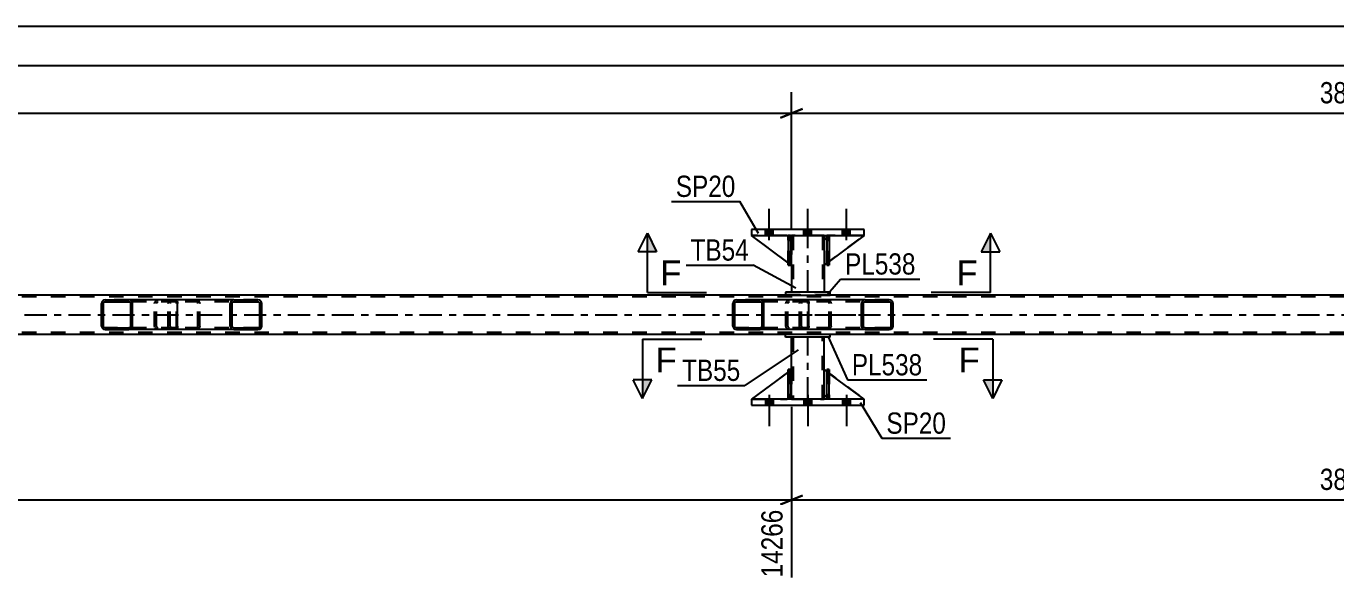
# Model space of a CAD drawing. Header units: millimetres. Extents: x 0 to 841, y 0 to 594.
# Drawn here: x 487.8 to 664.4, y 201.6 to 276.5 of the extents above; entities that cross this region are included whole.
import ezdxf

# ---------------------------------------------------------------- set-up
doc = ezdxf.new("R2010")
doc.units = ezdxf.units.MM
doc.linetypes.add('DXK_LINE_DOT2', pattern=[3.9198, 1.9599, -1.9599])
doc.linetypes.add('DXK_LINE_DOT3', pattern=[5.9187, 2.979, -0.9799, 0.9799, -0.9799])
doc.styles.add('Arial', font='ARIAL.TTF', dxfattribs={"height": 0.2})
doc.styles.add('Arial Narrow', font='ARIALN.TTF', dxfattribs={"height": 0.2})

# ---------------------------------------------------------------- blocks, each defined once
blk = doc.blocks.new('Part-814521729-2877 - 2731')
at = {"color": 2, "linetype": 'Continuous'}
for p, q in [((596.19, 240.6), (590.19, 240.6)), ((590.19, 240.6), (590.19, 240.2)), ((590.19, 240.2), (596.19, 240.2)), ((596.19, 240.2), (596.19, 240.6))]:
    blk.add_line(p, q, dxfattribs=at)
at = {"color": 7, "linetype": 'DXK_LINE_DOT2'}
for p, q in [((590.19, 240.6), (596.19, 240.6)), ((590.19, 240.2), (596.19, 240.2))]:
    blk.add_line(p, q, dxfattribs=at)
blk = doc.blocks.new('Part-814521729-2848 - 2731')
at = {"color": 2, "linetype": 'Continuous'}
for p, q in [((585.59, 226.16), (585.59, 225.36)), ((600.79, 226.16), (585.59, 226.16)), ((600.79, 225.36), (600.79, 226.16)), ((585.59, 225.36), (600.79, 225.36))]:
    blk.add_line(p, q, dxfattribs=at)
blk = doc.blocks.new('Part-814521729-2904 - 2731')
at = {"color": 7, "linetype": 'DXK_LINE_DOT2'}
for p, q in [((590.87, 230.16), (590.55, 230.16)), ((590.55, 226.76), (590.55, 230.16)), ((590.55, 226.16), (590.55, 230.16)), ((590.87, 230.16), (590.87, 226.76)), ((590.87, 226.16), (590.87, 230.16)), ((590.87, 226.76), (590.55, 226.76)), ((590.55, 226.16), (590.55, 226.76)), ((590.87, 226.16), (590.55, 226.16)), ((590.87, 226.76), (590.87, 226.16)), ((590.87, 226.16), (590.87, 226.16))]:
    blk.add_line(p, q, dxfattribs=at)
blk = doc.blocks.new('Part-814521729-2887 - 2731')
at = {"color": 2, "linetype": 'Continuous'}
for p, q in [((590.99, 230.16), (590.99, 234.52)), ((595.39, 230.16), (595.39, 234.52)), ((590.99, 226.16), (590.99, 226.76)), ((595.39, 226.16), (595.39, 226.76))]:
    blk.add_line(p, q, dxfattribs=at)
at = {"color": 7, "linetype": 'DXK_LINE_DOT2'}
for p, q in [((595.39, 234.52), (590.99, 234.52)), ((591.23, 234.52), (591.23, 226.16)), ((595.15, 226.16), (595.15, 234.52)), ((590.99, 226.76), (590.99, 230.16)), ((595.39, 226.76), (595.39, 230.16)), ((590.99, 226.16), (595.39, 226.16))]:
    blk.add_line(p, q, dxfattribs=at)
at = {"color": 7, "linetype": 'DXK_LINE_DOT3'}
blk.add_line((593.19, 226.16), (593.19, 234.52), dxfattribs=at)
blk = doc.blocks.new('Bolt-814521729-2793 - 2731')
at = {"linetype": 'Continuous'}
for points in [[(588.51, 226.16), (587.47, 226.16), (587.47, 225.36), (588.51, 225.36)], [(588.51, 226.16), (587.47, 226.16), (587.47, 225.36), (588.51, 225.36)], [(588.51, 226.16), (587.47, 226.16), (587.47, 225.36), (588.51, 225.36)], [(593.71, 226.16), (592.67, 226.16), (592.67, 225.36), (593.71, 225.36)], [(593.71, 226.16), (592.67, 226.16), (592.67, 225.36), (593.71, 225.36)], [(598.91, 226.16), (597.87, 226.16), (597.87, 225.36), (598.91, 225.36)], [(598.91, 226.16), (597.87, 226.16), (597.87, 225.36), (598.91, 225.36)], [(598.91, 226.16), (597.87, 226.16), (597.87, 225.36), (598.91, 225.36)]]:
    blk.add_hatch(color=1, dxfattribs=at).paths.add_polyline_path(points)
at = {"color": 1, "linetype": 'Continuous'}
for p, q in [((587.47, 226.16), (587.47, 225.36)), ((587.47, 226.16), (587.47, 225.36)), ((587.47, 226.16), (587.47, 225.36)), ((587.99, 226.76), (587.99, 222.56)), ((587.99, 226.76), (587.99, 222.56)), ((587.99, 226.76), (587.99, 222.56)), ((588.51, 226.16), (588.51, 225.36)), ((588.51, 226.16), (588.51, 225.36)), ((588.51, 226.16), (588.51, 225.36)), ((592.67, 226.16), (592.67, 225.36)), ((592.67, 226.16), (592.67, 225.36)), ((593.19, 226.76), (593.19, 222.56)), ((593.19, 226.76), (593.19, 222.56)), ((593.71, 226.16), (593.71, 225.36)), ((593.71, 226.16), (593.71, 225.36)), ((597.87, 226.16), (597.87, 225.36)), ((597.87, 226.16), (597.87, 225.36)), ((597.87, 226.16), (597.87, 225.36)), ((598.39, 226.76), (598.39, 222.56)), ((598.39, 226.76), (598.39, 222.56)), ((598.39, 226.76), (598.39, 222.56)), ((598.91, 226.16), (598.91, 225.36)), ((598.91, 226.16), (598.91, 225.36)), ((598.91, 226.16), (598.91, 225.36))]:
    blk.add_line(p, q, dxfattribs=at)
blk = doc.blocks.new('Bolt-814521729-2794 - 2731')
at = {"linetype": 'Continuous'}
for points in [[(587.47, 248.24), (588.51, 248.24), (588.51, 249.04), (587.47, 249.04)], [(587.47, 248.24), (588.51, 248.24), (588.51, 249.04), (587.47, 249.04)], [(587.47, 248.24), (588.51, 248.24), (588.51, 249.04), (587.47, 249.04)], [(592.67, 248.24), (593.71, 248.24), (593.71, 249.04), (592.67, 249.04)], [(592.67, 248.24), (593.71, 248.24), (593.71, 249.04), (592.67, 249.04)], [(597.87, 248.24), (598.91, 248.24), (598.91, 249.04), (597.87, 249.04)], [(597.87, 248.24), (598.91, 248.24), (598.91, 249.04), (597.87, 249.04)], [(597.87, 248.24), (598.91, 248.24), (598.91, 249.04), (597.87, 249.04)]]:
    blk.add_hatch(color=1, dxfattribs=at).paths.add_polyline_path(points)
at = {"color": 1, "linetype": 'Continuous'}
for p, q in [((587.99, 247.64), (587.99, 251.84)), ((587.99, 247.64), (587.99, 251.84)), ((587.99, 247.64), (587.99, 251.84)), ((593.19, 247.64), (593.19, 251.84)), ((593.19, 247.64), (593.19, 251.84)), ((598.39, 247.64), (598.39, 251.84)), ((598.39, 247.64), (598.39, 251.84)), ((598.39, 247.64), (598.39, 251.84)), ((587.47, 248.24), (587.47, 249.04)), ((587.47, 248.24), (587.47, 249.04)), ((587.47, 248.24), (587.47, 249.04)), ((588.51, 248.24), (588.51, 249.04)), ((588.51, 248.24), (588.51, 249.04)), ((588.51, 248.24), (588.51, 249.04)), ((592.67, 248.24), (592.67, 249.04)), ((592.67, 248.24), (592.67, 249.04)), ((593.71, 248.24), (593.71, 249.04)), ((593.71, 248.24), (593.71, 249.04)), ((597.87, 248.24), (597.87, 249.04)), ((597.87, 248.24), (597.87, 249.04)), ((597.87, 248.24), (597.87, 249.04)), ((598.91, 248.24), (598.91, 249.04)), ((598.91, 248.24), (598.91, 249.04)), ((598.91, 248.24), (598.91, 249.04))]:
    blk.add_line(p, q, dxfattribs=at)
blk = doc.blocks.new('Part-814521729-2866 - 2731')
at = {"color": 7, "linetype": 'DXK_LINE_DOT2'}
for p, q in [((590.99, 230.16), (585.59, 226.16)), ((590.99, 226.76), (590.99, 230.16)), ((590.99, 230.16), (590.99, 226.76)), ((585.59, 226.16), (590.39, 226.16)), ((590.39, 226.16), (590.99, 226.76)), ((590.99, 226.76), (590.39, 226.16)), ((590.99, 226.76), (590.99, 226.76))]:
    blk.add_line(p, q, dxfattribs=at)
blk = doc.blocks.new('Part-814521729-2889 - 2731')
at = {"color": 7, "linetype": 'DXK_LINE_DOT2'}
for p, q in [((595.75, 247.64), (595.75, 248.24)), ((595.75, 248.24), (595.75, 248.24)), ((595.75, 248.24), (595.75, 244.24)), ((596.07, 248.24), (595.75, 248.24)), ((595.75, 244.24), (595.75, 247.64)), ((595.75, 247.64), (596.07, 247.64)), ((596.07, 247.64), (596.07, 248.24)), ((596.07, 244.24), (596.07, 248.24)), ((596.07, 247.64), (596.07, 244.24)), ((595.75, 244.24), (596.07, 244.24))]:
    blk.add_line(p, q, dxfattribs=at)
blk = doc.blocks.new('Part-814521729-2894 - 2731')
at = {"color": 7, "linetype": 'DXK_LINE_DOT2'}
for p, q in [((590.99, 244.24), (585.59, 248.24)), ((585.59, 248.24), (590.39, 248.24)), ((590.39, 248.24), (590.99, 247.64)), ((590.99, 247.64), (590.39, 248.24)), ((590.99, 247.64), (590.99, 244.24)), ((590.99, 247.64), (590.99, 247.64)), ((590.99, 247.64), (590.99, 244.24))]:
    blk.add_line(p, q, dxfattribs=at)
blk = doc.blocks.new('Part-814521729-2843 - 2731')
at = {"color": 2, "linetype": 'Continuous'}
for p, q in [((595.39, 226.76), (595.39, 230.16)), ((595.75, 229.9), (595.39, 230.16)), ((600.79, 226.16), (596.07, 229.66)), ((595.75, 226.41), (595.39, 226.76))]:
    blk.add_line(p, q, dxfattribs=at)
at = {"color": 7, "linetype": 'DXK_LINE_DOT2'}
for p, q in [((596.07, 229.66), (595.75, 229.9)), ((595.99, 226.16), (595.75, 226.41)), ((600.79, 226.16), (595.99, 226.16)), ((600.79, 226.16), (600.79, 226.16)), ((600.79, 226.16), (600.79, 226.16))]:
    blk.add_line(p, q, dxfattribs=at)
blk = doc.blocks.new('Part-814521729-2853 - 2731')
at = {"color": 2, "linetype": 'Continuous'}
for p, q in [((600.79, 249.04), (585.59, 249.04)), ((585.59, 249.04), (585.59, 248.24)), ((600.79, 248.24), (600.79, 249.04)), ((585.59, 248.24), (600.79, 248.24))]:
    blk.add_line(p, q, dxfattribs=at)
blk = doc.blocks.new('Part-814521729-2854 - 2731')
at = {"linetype": 'Continuous'}
h = blk.add_hatch(dxfattribs=at)
h.set_pattern_fill('', scale=0.7, style=0, pattern_type=0)
h.set_pattern_definition([(45, (502.0985, 239.2643), (-1.57154, 1.57154), [])])
h.paths.add_polyline_path([(502.14, 239.08), (502.1, 239.26), (501.99, 239.42), (501.83, 239.52), (501.63, 239.56), (498.45, 239.56), (498.26, 239.52), (498.09, 239.42), (497.99, 239.26), (497.95, 239.08), (497.95, 236.04), (497.99, 235.86), (498.09, 235.7), (498.26, 235.6), (498.45, 235.56), (501.63, 235.56), (501.83, 235.6), (501.99, 235.7), (502.1, 235.86), (502.14, 236.04)])
h.paths.add_polyline_path([(501.87, 235.95), (501.81, 235.87), (501.73, 235.82), (501.63, 235.8), (498.45, 235.8), (498.35, 235.82), (498.27, 235.87), (498.22, 235.95), (498.2, 236.04), (498.2, 239.08), (498.22, 239.17), (498.27, 239.25), (498.35, 239.3), (498.45, 239.32), (501.63, 239.32), (501.73, 239.3), (501.81, 239.25), (501.87, 239.17), (501.89, 239.08), (501.89, 236.04)])
at = {"color": 2, "linetype": 'Continuous'}
for p, q in [((497.99, 239.26), (497.95, 239.08)), ((497.95, 236.04), (497.95, 239.08)), ((498.2, 239.08), (498.22, 239.17)), ((498.2, 236.04), (498.2, 239.08)), ((498.22, 239.17), (498.27, 239.25)), ((498.45, 239.56), (498.26, 239.52)), ((498.27, 239.25), (498.35, 239.3)), ((498.35, 239.3), (498.45, 239.32)), ((498.45, 239.56), (501.63, 239.56)), ((498.45, 239.32), (501.63, 239.32)), ((507.93, 239.56), (501.63, 239.56)), ((501.83, 239.52), (501.63, 239.56)), ((501.63, 239.32), (501.73, 239.3)), ((501.73, 239.3), (501.81, 239.25)), ((501.81, 239.25), (501.87, 239.17)), ((501.87, 239.17), (501.89, 239.08)), ((501.89, 236.04), (501.89, 239.08)), ((502.14, 239.08), (502.1, 239.26)), ((502.14, 236.04), (502.14, 239.08)), ((507.93, 239.56), (508.04, 239.52)), ((508.04, 239.52), (508.13, 239.42)), ((508.13, 239.42), (508.18, 239.26)), ((508.18, 239.26), (508.21, 239.08)), ((508.21, 236.04), (508.21, 239.08)), ((497.95, 236.04), (497.99, 235.86)), ((498.22, 235.95), (498.2, 236.04)), ((498.27, 235.87), (498.22, 235.95)), ((498.26, 235.6), (498.45, 235.56)), ((498.35, 235.82), (498.27, 235.87)), ((498.45, 235.8), (498.35, 235.82)), ((498.45, 235.8), (501.63, 235.8)), ((498.45, 235.56), (501.63, 235.56)), ((501.73, 235.82), (501.63, 235.8)), ((501.63, 235.56), (501.83, 235.6)), ((507.93, 235.56), (501.63, 235.56)), ((501.81, 235.87), (501.73, 235.82)), ((501.87, 235.95), (501.81, 235.87)), ((501.89, 236.04), (501.87, 235.95)), ((502.1, 235.86), (502.14, 236.04)), ((508.04, 235.6), (507.93, 235.56)), ((508.13, 235.7), (508.04, 235.6)), ((508.18, 235.86), (508.13, 235.7)), ((508.21, 236.04), (508.18, 235.86))]:
    blk.add_line(p, q, dxfattribs=at)
at = {"color": 7, "linetype": 'DXK_LINE_DOT2'}
for p, q in [((501.63, 239.56), (498.45, 239.56)), ((507.93, 239.32), (498.45, 239.32)), ((505.1, 239.08), (505.14, 239.26)), ((505.1, 236.04), (505.1, 239.08)), ((505.37, 239.17), (505.35, 239.08)), ((505.35, 236.04), (505.35, 239.08)), ((505.42, 239.25), (505.37, 239.17)), ((505.41, 239.52), (505.6, 239.56)), ((505.42, 239.25), (505.44, 239.26)), ((505.44, 239.26), (505.5, 239.3)), ((505.5, 239.3), (505.6, 239.32)), ((506.94, 239.32), (506.94, 239.56)), ((507.99, 239.3), (507.93, 239.32)), ((508.03, 239.25), (507.99, 239.3)), ((508.06, 239.17), (508.03, 239.25)), ((508.07, 239.08), (508.06, 239.17)), ((508.07, 236.04), (508.07, 239.08)), ((507.93, 235.8), (498.45, 235.8)), ((501.63, 235.56), (498.45, 235.56)), ((505.14, 235.86), (505.1, 236.04)), ((505.35, 236.04), (505.37, 235.95)), ((505.37, 235.95), (505.42, 235.87)), ((505.6, 235.56), (505.41, 235.6)), ((505.42, 235.87), (505.44, 235.86)), ((505.44, 235.86), (505.5, 235.82)), ((505.5, 235.82), (505.6, 235.8)), ((506.94, 235.56), (506.94, 235.8)), ((507.93, 235.8), (507.99, 235.82)), ((507.99, 235.82), (508.03, 235.87)), ((508.03, 235.87), (508.06, 235.95)), ((508.06, 235.95), (508.07, 236.04))]:
    blk.add_line(p, q, dxfattribs=at)
at = {"color": 2, "linetype": 'Continuous'}
for centre, start, end in [((498.44, 239.07), 111.1941, 156.1506), ((501.65, 239.07), 23.8494, 68.8059), ((498.44, 236.06), 203.8494, 248.8059), ((501.65, 236.06), 291.1941, 336.1506)]:
    blk.add_arc(centre, 0.492, start, end, dxfattribs=at)
at = {"color": 7, "linetype": 'DXK_LINE_DOT2'}
for centre, start, end in [((505.59, 239.07), 111.1941, 156.1506), ((505.59, 236.06), 203.8494, 248.8059)]:
    blk.add_arc(centre, 0.492, start, end, dxfattribs=at)
blk = doc.blocks.new('Part-814521729-2860 - 2731')
at = {"color": 2, "linetype": 'Continuous'}
for p, q in [((590.19, 240.2), (340.79, 240.2)), ((732.19, 240.2), (596.19, 240.2)), ((590.19, 234.92), (340.79, 234.92)), ((732.19, 234.92), (596.19, 234.92))]:
    blk.add_line(p, q, dxfattribs=at)
at = {"color": 7, "linetype": 'DXK_LINE_DOT2'}
for p, q in [((596.19, 240.2), (590.19, 240.2)), ((732.19, 239.96), (73.27, 239.96)), ((732.19, 235.16), (73.27, 235.16)), ((596.19, 234.92), (590.19, 234.92))]:
    blk.add_line(p, q, dxfattribs=at)
at = {"color": 7, "linetype": 'DXK_LINE_DOT3'}
blk.add_line((73.27, 237.56), (732.19, 237.56), dxfattribs=at)
blk = doc.blocks.new('Part-814521729-2861 - 2731')
at = {"color": 7, "linetype": 'DXK_LINE_DOT2'}
for p, q in [((596.07, 230.16), (595.75, 230.16)), ((595.75, 226.76), (595.75, 230.16)), ((595.75, 226.16), (595.75, 230.16)), ((596.07, 230.16), (596.07, 226.76)), ((596.07, 226.16), (596.07, 230.16)), ((596.07, 226.76), (595.75, 226.76)), ((595.75, 226.16), (595.75, 226.76)), ((596.07, 226.16), (595.75, 226.16)), ((596.07, 226.76), (596.07, 226.16)), ((596.07, 226.16), (596.07, 226.16))]:
    blk.add_line(p, q, dxfattribs=at)
blk = doc.blocks.new('Part-814521729-2862 - 2731')
at = {"color": 2, "linetype": 'Continuous'}
for p, q in [((590.55, 226.16), (590.55, 230.16)), ((590.55, 230.16), (590.87, 230.16)), ((590.87, 226.16), (590.87, 230.16)), ((590.55, 226.16), (590.55, 226.16)), ((590.87, 226.16), (590.55, 226.16))]:
    blk.add_line(p, q, dxfattribs=at)
at = {"color": 7, "linetype": 'DXK_LINE_DOT2'}
for p, q in [((590.55, 230.16), (590.55, 226.76)), ((590.87, 226.76), (590.87, 230.16)), ((590.55, 226.76), (590.55, 226.16)), ((590.55, 226.76), (590.87, 226.76)), ((590.87, 226.16), (590.87, 226.76)), ((590.87, 226.16), (590.87, 226.16))]:
    blk.add_line(p, q, dxfattribs=at)
blk = doc.blocks.new('Part-814521729-2863 - 2731')
at = {"color": 2, "linetype": 'Continuous'}
for p, q in [((595.75, 226.16), (595.75, 230.16)), ((595.75, 230.16), (596.07, 230.16)), ((596.07, 226.16), (596.07, 230.16)), ((595.75, 226.16), (595.75, 226.16)), ((596.07, 226.16), (595.75, 226.16))]:
    blk.add_line(p, q, dxfattribs=at)
at = {"color": 7, "linetype": 'DXK_LINE_DOT2'}
for p, q in [((595.75, 230.16), (595.75, 226.76)), ((596.07, 226.76), (596.07, 230.16)), ((595.75, 226.76), (595.75, 226.16)), ((595.75, 226.76), (596.07, 226.76)), ((596.07, 226.16), (596.07, 226.76)), ((596.07, 226.16), (596.07, 226.16))]:
    blk.add_line(p, q, dxfattribs=at)
blk = doc.blocks.new('Part-814521729-2869 - 2731')
at = {"color": 2, "linetype": 'Continuous'}
for p, q in [((590.55, 229.83), (585.59, 226.16)), ((590.99, 230.16), (590.87, 230.07)), ((590.99, 226.76), (590.99, 230.16)), ((590.55, 226.31), (590.39, 226.16)), ((590.99, 226.76), (590.87, 226.63)), ((590.99, 226.76), (590.99, 226.76))]:
    blk.add_line(p, q, dxfattribs=at)
at = {"color": 7, "linetype": 'DXK_LINE_DOT2'}
for p, q in [((590.87, 230.07), (590.55, 229.83)), ((590.99, 226.76), (590.99, 230.16)), ((585.59, 226.16), (590.39, 226.16)), ((590.99, 226.76), (590.39, 226.16)), ((590.87, 226.63), (590.55, 226.31))]:
    blk.add_line(p, q, dxfattribs=at)
blk = doc.blocks.new('Part-814521729-2872 - 2731')
at = {"color": 7, "linetype": 'DXK_LINE_DOT2'}
for p, q in [((595.39, 226.76), (595.39, 230.16)), ((595.39, 230.16), (600.79, 226.16)), ((595.99, 226.16), (595.39, 226.76)), ((600.79, 226.16), (595.99, 226.16))]:
    blk.add_line(p, q, dxfattribs=at)
blk = doc.blocks.new('Part-814521729-2882 - 2731')
at = {"color": 2, "linetype": 'Continuous'}
for p, q in [((596.19, 234.92), (590.19, 234.92)), ((590.19, 234.52), (590.19, 234.92)), ((596.19, 234.52), (596.19, 234.92)), ((596.19, 234.52), (590.19, 234.52))]:
    blk.add_line(p, q, dxfattribs=at)
blk = doc.blocks.new('Part-814521729-2888 - 2731')
at = {"color": 7, "linetype": 'DXK_LINE_DOT2'}
for p, q in [((590.55, 247.64), (590.55, 248.24)), ((590.55, 248.24), (590.55, 248.24)), ((590.55, 248.24), (590.55, 244.24)), ((590.87, 248.24), (590.55, 248.24)), ((590.55, 244.24), (590.55, 247.64)), ((590.55, 247.64), (590.87, 247.64)), ((590.87, 247.64), (590.87, 248.24)), ((590.87, 244.24), (590.87, 248.24)), ((590.87, 247.64), (590.87, 244.24)), ((590.55, 244.24), (590.87, 244.24))]:
    blk.add_line(p, q, dxfattribs=at)
blk = doc.blocks.new('Part-814521729-2890 - 2731')
at = {"color": 2, "linetype": 'Continuous'}
for p, q in [((590.87, 248.24), (590.55, 248.24)), ((590.55, 248.24), (590.55, 244.24)), ((590.87, 248.24), (590.87, 248.24)), ((590.87, 248.24), (590.87, 244.24)), ((590.87, 244.24), (590.55, 244.24))]:
    blk.add_line(p, q, dxfattribs=at)
at = {"color": 7, "linetype": 'DXK_LINE_DOT2'}
for p, q in [((590.55, 247.64), (590.55, 248.24)), ((590.87, 247.64), (590.55, 247.64)), ((590.55, 247.64), (590.55, 244.24)), ((590.87, 247.64), (590.87, 248.24)), ((590.87, 248.24), (590.87, 248.24)), ((590.87, 244.24), (590.87, 247.64))]:
    blk.add_line(p, q, dxfattribs=at)
blk = doc.blocks.new('Part-814521729-2891 - 2731')
at = {"color": 2, "linetype": 'Continuous'}
for p, q in [((596.07, 248.24), (595.75, 248.24)), ((595.75, 248.24), (595.75, 244.24)), ((596.07, 248.24), (596.07, 248.24)), ((596.07, 248.24), (596.07, 244.24)), ((596.07, 244.24), (595.75, 244.24))]:
    blk.add_line(p, q, dxfattribs=at)
at = {"color": 7, "linetype": 'DXK_LINE_DOT2'}
for p, q in [((595.75, 247.64), (595.75, 248.24)), ((596.07, 247.64), (595.75, 247.64)), ((595.75, 247.64), (595.75, 244.24)), ((596.07, 247.64), (596.07, 248.24)), ((596.07, 248.24), (596.07, 248.24)), ((596.07, 244.24), (596.07, 247.64))]:
    blk.add_line(p, q, dxfattribs=at)
blk = doc.blocks.new('Part-814521729-2897 - 2731')
at = {"color": 2, "linetype": 'Continuous'}
for p, q in [((590.55, 244.57), (585.59, 248.24)), ((590.55, 248.09), (590.39, 248.24)), ((590.99, 247.64), (590.87, 247.77)), ((590.99, 247.64), (590.99, 247.64)), ((590.99, 244.24), (590.99, 247.64)), ((590.87, 244.33), (590.99, 244.24)), ((590.99, 244.24), (590.99, 244.24))]:
    blk.add_line(p, q, dxfattribs=at)
at = {"color": 7, "linetype": 'DXK_LINE_DOT2'}
for p, q in [((590.39, 248.24), (585.59, 248.24)), ((590.39, 248.24), (590.99, 247.64)), ((590.87, 247.77), (590.55, 248.09)), ((590.99, 247.64), (590.99, 244.24)), ((590.87, 244.33), (590.55, 244.57))]:
    blk.add_line(p, q, dxfattribs=at)
blk = doc.blocks.new('Part-814521729-2900 - 2731')
at = {"color": 7, "linetype": 'DXK_LINE_DOT2'}
for p, q in [((595.99, 248.24), (595.39, 247.64)), ((595.39, 244.24), (600.79, 248.24)), ((595.39, 247.64), (595.39, 244.24)), ((600.79, 248.24), (595.99, 248.24))]:
    blk.add_line(p, q, dxfattribs=at)
blk = doc.blocks.new('Part-814521729-2903 - 2731')
at = {"color": 2, "linetype": 'Continuous'}
for p, q in [((595.75, 247.99), (595.39, 247.64)), ((595.39, 247.64), (595.39, 244.24)), ((600.79, 248.24), (596.07, 244.74)), ((595.75, 244.5), (595.39, 244.24))]:
    blk.add_line(p, q, dxfattribs=at)
at = {"color": 7, "linetype": 'DXK_LINE_DOT2'}
for p, q in [((595.99, 248.24), (595.75, 247.99)), ((600.79, 248.24), (595.99, 248.24)), ((596.07, 244.74), (595.75, 244.5))]:
    blk.add_line(p, q, dxfattribs=at)
blk = doc.blocks.new('Part-814521729-2969 - 2731')
at = {"linetype": 'Continuous'}
h = blk.add_hatch(dxfattribs=at)
h.set_pattern_fill('', scale=0.7, style=0, pattern_type=0)
h.set_pattern_definition([(45, (604.6436, 239.2643), (-1.57154, 1.57154), [])])
h.paths.add_polyline_path([(604.68, 239.08), (604.64, 239.26), (604.53, 239.42), (604.37, 239.52), (604.17, 239.56), (600.94, 239.56), (600.74, 239.52), (600.58, 239.42), (600.46, 239.26), (600.43, 239.08), (600.43, 236.04), (600.46, 235.86), (600.58, 235.7), (600.74, 235.6), (600.94, 235.56), (604.17, 235.56), (604.37, 235.6), (604.53, 235.7), (604.64, 235.86), (604.68, 236.04)])
h.paths.add_polyline_path([(604.41, 235.95), (604.35, 235.87), (604.27, 235.82), (604.17, 235.8), (600.94, 235.8), (600.84, 235.82), (600.76, 235.87), (600.7, 235.95), (600.68, 236.04), (600.68, 239.08), (600.7, 239.17), (600.76, 239.25), (600.84, 239.3), (600.94, 239.32), (604.17, 239.32), (604.27, 239.3), (604.35, 239.25), (604.41, 239.17), (604.43, 239.08), (604.43, 236.04)])
at = {"color": 7, "linetype": 'DXK_LINE_DOT2'}
for p, q in [((592.08, 239.08), (592.12, 239.26)), ((592.08, 236.04), (592.08, 239.08)), ((592.35, 239.17), (592.33, 239.08)), ((592.33, 236.04), (592.33, 239.08)), ((592.41, 239.25), (592.35, 239.17)), ((592.39, 239.52), (592.59, 239.56)), ((592.49, 239.3), (592.41, 239.25)), ((592.59, 239.32), (592.49, 239.3)), ((593.07, 239.56), (592.59, 239.56)), ((604.17, 239.32), (592.59, 239.32)), ((595.82, 239.56), (596.02, 239.52)), ((595.92, 239.3), (595.82, 239.32)), ((596, 239.25), (595.92, 239.3)), ((596.06, 239.17), (596, 239.25)), ((596.08, 239.08), (596.06, 239.17)), ((596.08, 236.04), (596.08, 239.08)), ((596.29, 239.26), (596.33, 239.08)), ((596.33, 236.04), (596.33, 239.08)), ((604.17, 239.56), (600.94, 239.56)), ((592.12, 235.86), (592.08, 236.04)), ((592.33, 236.04), (592.35, 235.95)), ((592.35, 235.95), (592.41, 235.87)), ((592.59, 235.56), (592.39, 235.6)), ((592.41, 235.87), (592.49, 235.82)), ((592.49, 235.82), (592.59, 235.8)), ((604.17, 235.8), (592.59, 235.8)), ((593.07, 235.56), (592.59, 235.56)), ((595.82, 235.8), (595.92, 235.82)), ((596.02, 235.6), (595.82, 235.56)), ((595.92, 235.82), (596, 235.87)), ((596, 235.87), (596.06, 235.95)), ((596.06, 235.95), (596.08, 236.04)), ((596.33, 236.04), (596.29, 235.86)), ((600.94, 235.56), (604.17, 235.56))]:
    blk.add_line(p, q, dxfattribs=at)
at = {"color": 2, "linetype": 'Continuous'}
for p, q in [((600.94, 239.56), (593.07, 239.56)), ((600.46, 239.26), (600.43, 239.08)), ((600.43, 236.04), (600.43, 239.08)), ((600.68, 239.08), (600.7, 239.17)), ((600.68, 236.04), (600.68, 239.08)), ((600.7, 239.17), (600.76, 239.25)), ((600.94, 239.56), (600.74, 239.52)), ((600.76, 239.25), (600.84, 239.3)), ((600.84, 239.3), (600.94, 239.32)), ((600.94, 239.56), (604.17, 239.56)), ((600.94, 239.32), (604.17, 239.32)), ((604.37, 239.52), (604.17, 239.56)), ((604.17, 239.32), (604.27, 239.3)), ((604.27, 239.3), (604.35, 239.25)), ((604.35, 239.25), (604.41, 239.17)), ((604.41, 239.17), (604.43, 239.08)), ((604.43, 236.04), (604.43, 239.08)), ((604.68, 239.08), (604.64, 239.26)), ((604.68, 236.04), (604.68, 239.08)), ((600.94, 235.56), (593.07, 235.56)), ((600.43, 236.04), (600.46, 235.86)), ((600.7, 235.95), (600.68, 236.04)), ((600.76, 235.87), (600.7, 235.95)), ((600.74, 235.6), (600.94, 235.56)), ((600.84, 235.82), (600.76, 235.87)), ((600.94, 235.8), (600.84, 235.82)), ((600.94, 235.8), (604.17, 235.8)), ((600.94, 235.56), (604.17, 235.56)), ((604.27, 235.82), (604.17, 235.8)), ((604.17, 235.56), (604.37, 235.6)), ((604.35, 235.87), (604.27, 235.82)), ((604.41, 235.95), (604.35, 235.87)), ((604.43, 236.04), (604.41, 235.95)), ((604.64, 235.86), (604.68, 236.04))]:
    blk.add_line(p, q, dxfattribs=at)
at = {"color": 7, "linetype": 'DXK_LINE_DOT3'}
blk.add_line((590.78, 237.56), (602.55, 237.56), dxfattribs=at)
at = {"color": 7, "linetype": 'DXK_LINE_DOT2'}
for centre, start, end in [((592.57, 239.06), 110.7583, 155.68), ((595.84, 239.06), 24.32, 69.2417), ((592.57, 236.06), 204.32, 249.2417), ((595.84, 236.06), 290.7583, 335.68)]:
    blk.add_arc(centre, 0.496, start, end, dxfattribs=at)
at = {"color": 2, "linetype": 'Continuous'}
for centre, start, end in [((600.92, 239.06), 110.7583, 155.68), ((604.19, 239.06), 24.32, 69.2417), ((600.92, 236.06), 204.32, 249.2417), ((604.19, 236.06), 290.7583, 335.68)]:
    blk.add_arc(centre, 0.496, start, end, dxfattribs=at)
blk = doc.blocks.new('Part-814521729-2970 - 2731')
at = {"linetype": 'Continuous'}
h = blk.add_hatch(dxfattribs=at)
h.set_pattern_fill('', scale=0.7, style=0, pattern_type=0)
h.set_pattern_definition([(45, (587.2327, 239.2643), (-1.57154, 1.57154), [])])
h.paths.add_polyline_path([(587.27, 239.08), (587.23, 239.26), (587.12, 239.42), (586.96, 239.52), (586.77, 239.56), (583.58, 239.56), (583.39, 239.52), (583.23, 239.42), (583.12, 239.26), (583.08, 239.08), (583.08, 236.04), (583.12, 235.86), (583.23, 235.7), (583.39, 235.6), (583.58, 235.56), (586.77, 235.56), (586.96, 235.6), (587.12, 235.7), (587.23, 235.86), (587.27, 236.04)])
h.paths.add_polyline_path([(587, 235.95), (586.95, 235.87), (586.86, 235.82), (586.77, 235.8), (583.58, 235.8), (583.49, 235.82), (583.41, 235.87), (583.35, 235.95), (583.33, 236.04), (583.33, 239.08), (583.35, 239.17), (583.41, 239.25), (583.49, 239.3), (583.58, 239.32), (586.77, 239.32), (586.86, 239.3), (586.95, 239.25), (587, 239.17), (587.02, 239.08), (587.02, 236.04)])
at = {"color": 2, "linetype": 'Continuous'}
for p, q in [((583.12, 239.26), (583.08, 239.08)), ((583.08, 236.04), (583.08, 239.08)), ((583.33, 239.08), (583.35, 239.17)), ((583.33, 236.04), (583.33, 239.08)), ((583.35, 239.17), (583.41, 239.25)), ((583.58, 239.56), (583.39, 239.52)), ((583.41, 239.25), (583.49, 239.3)), ((583.49, 239.3), (583.58, 239.32)), ((583.58, 239.56), (586.77, 239.56)), ((583.58, 239.32), (586.77, 239.32)), ((593.07, 239.56), (586.77, 239.56)), ((586.96, 239.52), (586.77, 239.56)), ((586.77, 239.32), (586.86, 239.3)), ((586.86, 239.3), (586.95, 239.25)), ((586.95, 239.25), (587, 239.17)), ((587, 239.17), (587.02, 239.08)), ((587.02, 236.04), (587.02, 239.08)), ((587.27, 239.08), (587.23, 239.26)), ((587.27, 236.04), (587.27, 239.08)), ((593.07, 239.56), (593.17, 239.52)), ((593.17, 239.52), (593.26, 239.42)), ((593.26, 239.42), (593.32, 239.26)), ((593.32, 239.26), (593.34, 239.08)), ((593.34, 236.04), (593.34, 239.08)), ((583.08, 236.04), (583.12, 235.86)), ((583.35, 235.95), (583.33, 236.04)), ((583.41, 235.87), (583.35, 235.95)), ((583.39, 235.6), (583.58, 235.56)), ((583.49, 235.82), (583.41, 235.87)), ((583.58, 235.8), (583.49, 235.82)), ((583.58, 235.8), (586.77, 235.8)), ((583.58, 235.56), (586.77, 235.56)), ((586.86, 235.82), (586.77, 235.8)), ((586.77, 235.56), (586.96, 235.6)), ((593.07, 235.56), (586.77, 235.56)), ((586.95, 235.87), (586.86, 235.82)), ((587, 235.95), (586.95, 235.87)), ((587.02, 236.04), (587, 235.95)), ((587.23, 235.86), (587.27, 236.04)), ((593.17, 235.6), (593.07, 235.56)), ((593.26, 235.7), (593.17, 235.6)), ((593.32, 235.86), (593.26, 235.7)), ((593.34, 236.04), (593.32, 235.86))]:
    blk.add_line(p, q, dxfattribs=at)
at = {"color": 7, "linetype": 'DXK_LINE_DOT2'}
for p, q in [((586.77, 239.56), (583.58, 239.56)), ((593.07, 239.32), (583.58, 239.32)), ((590.23, 239.08), (590.27, 239.26)), ((590.23, 236.04), (590.23, 239.08)), ((590.5, 239.17), (590.48, 239.08)), ((590.48, 236.04), (590.48, 239.08)), ((590.56, 239.25), (590.5, 239.17)), ((590.54, 239.52), (590.73, 239.56)), ((590.56, 239.25), (590.58, 239.26)), ((590.58, 239.26), (590.64, 239.3)), ((590.64, 239.3), (590.73, 239.32)), ((592.08, 239.32), (592.08, 239.56)), ((593.12, 239.3), (593.07, 239.32)), ((593.16, 239.25), (593.12, 239.3)), ((593.19, 239.17), (593.16, 239.25)), ((593.2, 239.08), (593.19, 239.17)), ((593.2, 236.04), (593.2, 239.08)), ((593.07, 235.8), (583.58, 235.8)), ((586.77, 235.56), (583.58, 235.56)), ((590.27, 235.86), (590.23, 236.04)), ((590.48, 236.04), (590.5, 235.95)), ((590.5, 235.95), (590.56, 235.87)), ((590.73, 235.56), (590.54, 235.6)), ((590.56, 235.87), (590.64, 235.82)), ((590.64, 235.82), (590.73, 235.8)), ((592.08, 235.56), (592.08, 235.8)), ((593.07, 235.8), (593.12, 235.82)), ((593.12, 235.82), (593.16, 235.87)), ((593.16, 235.87), (593.19, 235.95)), ((593.19, 235.95), (593.2, 236.04))]:
    blk.add_line(p, q, dxfattribs=at)
at = {"color": 2, "linetype": 'Continuous'}
for centre, start, end in [((583.57, 239.07), 111.1941, 156.1506), ((586.78, 239.07), 23.8494, 68.8059), ((583.57, 236.06), 203.8494, 248.8059), ((586.78, 236.06), 291.1941, 336.1506)]:
    blk.add_arc(centre, 0.492, start, end, dxfattribs=at)
at = {"color": 7, "linetype": 'DXK_LINE_DOT2'}
for centre, start, end in [((590.72, 239.07), 111.1941, 156.1506), ((590.72, 236.06), 203.8494, 248.8059)]:
    blk.add_arc(centre, 0.492, start, end, dxfattribs=at)
blk = doc.blocks.new('Part-814521729-2971 - 2731')
at = {"linetype": 'Continuous'}
h = blk.add_hatch(dxfattribs=at)
h.set_pattern_fill('', scale=0.7, style=0, pattern_type=0)
h.set_pattern_definition([(45, (519.5094, 239.2643), (-1.57154, 1.57154), [])])
h.paths.add_polyline_path([(519.55, 239.08), (519.51, 239.26), (519.4, 239.42), (519.23, 239.52), (519.04, 239.56), (515.8, 239.56), (515.61, 239.52), (515.44, 239.42), (515.33, 239.26), (515.29, 239.08), (515.29, 236.04), (515.33, 235.86), (515.44, 235.7), (515.61, 235.6), (515.8, 235.56), (519.04, 235.56), (519.23, 235.6), (519.4, 235.7), (519.51, 235.86), (519.55, 236.04)])
h.paths.add_polyline_path([(519.27, 235.95), (519.22, 235.87), (519.14, 235.82), (519.04, 235.8), (515.8, 235.8), (515.7, 235.82), (515.62, 235.87), (515.57, 235.95), (515.55, 236.04), (515.55, 239.08), (515.57, 239.17), (515.62, 239.25), (515.7, 239.3), (515.8, 239.32), (519.04, 239.32), (519.14, 239.3), (519.22, 239.25), (519.27, 239.17), (519.29, 239.08), (519.29, 236.04)])
at = {"color": 7, "linetype": 'DXK_LINE_DOT2'}
for p, q in [((506.94, 239.08), (506.98, 239.26)), ((506.94, 236.04), (506.94, 239.08)), ((507.22, 239.17), (507.2, 239.08)), ((507.2, 236.04), (507.2, 239.08)), ((507.27, 239.25), (507.22, 239.17)), ((507.26, 239.52), (507.45, 239.56)), ((507.36, 239.3), (507.27, 239.25)), ((507.45, 239.32), (507.36, 239.3)), ((507.93, 239.56), (507.45, 239.56)), ((519.04, 239.32), (507.45, 239.32)), ((510.69, 239.56), (510.88, 239.52)), ((510.79, 239.3), (510.69, 239.32)), ((510.87, 239.25), (510.79, 239.3)), ((510.92, 239.17), (510.87, 239.25)), ((510.94, 239.08), (510.92, 239.17)), ((510.94, 236.04), (510.94, 239.08)), ((511.16, 239.26), (511.2, 239.08)), ((511.2, 236.04), (511.2, 239.08)), ((519.04, 239.56), (515.8, 239.56)), ((506.98, 235.86), (506.94, 236.04)), ((507.2, 236.04), (507.22, 235.95)), ((507.22, 235.95), (507.27, 235.87)), ((507.45, 235.56), (507.26, 235.6)), ((507.27, 235.87), (507.36, 235.82)), ((507.36, 235.82), (507.45, 235.8)), ((519.04, 235.8), (507.45, 235.8)), ((507.93, 235.56), (507.45, 235.56)), ((510.69, 235.8), (510.79, 235.82)), ((510.88, 235.6), (510.69, 235.56)), ((510.79, 235.82), (510.87, 235.87)), ((510.87, 235.87), (510.92, 235.95)), ((510.92, 235.95), (510.94, 236.04)), ((511.2, 236.04), (511.16, 235.86)), ((515.8, 235.56), (519.04, 235.56))]:
    blk.add_line(p, q, dxfattribs=at)
at = {"color": 2, "linetype": 'Continuous'}
for p, q in [((515.8, 239.56), (507.93, 239.56)), ((515.33, 239.26), (515.29, 239.08)), ((515.29, 236.04), (515.29, 239.08)), ((515.55, 239.08), (515.57, 239.17)), ((515.55, 236.04), (515.55, 239.08)), ((515.57, 239.17), (515.62, 239.25)), ((515.8, 239.56), (515.61, 239.52)), ((515.62, 239.25), (515.7, 239.3)), ((515.7, 239.3), (515.8, 239.32)), ((515.8, 239.56), (519.04, 239.56)), ((515.8, 239.32), (519.04, 239.32)), ((519.23, 239.52), (519.04, 239.56)), ((519.04, 239.32), (519.14, 239.3)), ((519.14, 239.3), (519.22, 239.25)), ((519.22, 239.25), (519.27, 239.17)), ((519.27, 239.17), (519.29, 239.08)), ((519.29, 236.04), (519.29, 239.08)), ((519.55, 239.08), (519.51, 239.26)), ((519.55, 236.04), (519.55, 239.08)), ((515.8, 235.56), (507.93, 235.56)), ((515.29, 236.04), (515.33, 235.86)), ((515.57, 235.95), (515.55, 236.04)), ((515.62, 235.87), (515.57, 235.95)), ((515.61, 235.6), (515.8, 235.56)), ((515.7, 235.82), (515.62, 235.87)), ((515.8, 235.8), (515.7, 235.82)), ((515.8, 235.8), (519.04, 235.8)), ((515.8, 235.56), (519.04, 235.56)), ((519.14, 235.82), (519.04, 235.8)), ((519.04, 235.56), (519.23, 235.6)), ((519.22, 235.87), (519.14, 235.82)), ((519.27, 235.95), (519.22, 235.87)), ((519.29, 236.04), (519.27, 235.95)), ((519.51, 235.86), (519.55, 236.04))]:
    blk.add_line(p, q, dxfattribs=at)
at = {"color": 7, "linetype": 'DXK_LINE_DOT2'}
for centre, start, end in [((507.43, 239.06), 110.7583, 155.68), ((510.71, 239.06), 24.32, 69.2417), ((507.43, 236.06), 204.32, 249.2417), ((510.71, 236.06), 290.7583, 335.68)]:
    blk.add_arc(centre, 0.496, start, end, dxfattribs=at)
at = {"color": 2, "linetype": 'Continuous'}
for centre, start, end in [((515.78, 239.06), 110.7583, 155.68), ((519.06, 239.06), 24.32, 69.2417), ((515.78, 236.06), 204.32, 249.2417), ((519.06, 236.06), 290.7583, 335.68)]:
    blk.add_arc(centre, 0.496, start, end, dxfattribs=at)
blk = doc.blocks.new('Part-814521729-2991 - 2731')
at = {"color": 2, "linetype": 'Continuous'}
for p, q in [((590.99, 248.24), (590.99, 247.64)), ((595.39, 248.24), (595.39, 247.64)), ((590.99, 244.24), (590.99, 240.6)), ((595.39, 244.24), (595.39, 240.6))]:
    blk.add_line(p, q, dxfattribs=at)
at = {"color": 7, "linetype": 'DXK_LINE_DOT2'}
for p, q in [((595.39, 248.24), (590.99, 248.24)), ((590.99, 247.64), (590.99, 244.24)), ((591.23, 248.24), (591.23, 240.6)), ((595.15, 248.24), (595.15, 240.6)), ((595.39, 247.64), (595.39, 244.24)), ((595.39, 240.6), (590.99, 240.6))]:
    blk.add_line(p, q, dxfattribs=at)
at = {"color": 7, "linetype": 'DXK_LINE_DOT3'}
blk.add_line((593.19, 240.6), (593.19, 248.24), dxfattribs=at)
blk = doc.blocks.new('StraightDimension-814521729-3189 - 2731')
at = {"color": 7, "linetype": 'Continuous'}
for p, q in [((590.99, 249.24), (590.99, 267.57)), ((740.81, 241.2), (740.81, 267.57)), ((592.49, 265.32), (589.49, 264.12)), ((739.31, 264.12), (742.31, 265.32)), ((590.99, 264.72), (740.81, 264.72))]:
    blk.add_line(p, q, dxfattribs=at)
at = {"color": 0}
blk.add_wipeout([(670.16, 265.47), (670.16, 269.67), (661.64, 269.67), (661.64, 265.47)], dxfattribs=at)
at = {"color": 3, "style": 'Arial Narrow'}
blk.add_text('3899', height=2.863, dxfattribs=at).set_placement((662.24, 266.07))
blk = doc.blocks.new('StraightDimension-814521729-3148 - 2731')
at = {"color": 7, "linetype": 'Continuous'}
for p, q in [((740.81, 233.92), (740.81, 202.15)), ((590.99, 225.16), (590.99, 202.15)), ((592.49, 213.19), (589.49, 211.99)), ((590.99, 212.59), (740.81, 212.59)), ((739.31, 211.99), (742.31, 213.19))]:
    blk.add_line(p, q, dxfattribs=at)
at = {"color": 0}
blk.add_wipeout([(670.16, 213.34), (670.16, 217.54), (661.64, 217.54), (661.64, 213.34)], dxfattribs=at)
at = {"color": 0, "linetype": 'Continuous'}
blk.add_wipeout([(740.21, 211.89), (736.01, 211.89), (736.01, 201.55), (740.21, 201.55)], dxfattribs=at)
at = {"color": 3, "style": 'Arial Narrow'}
blk.add_text('3899', height=2.863, dxfattribs=at).set_placement((662.24, 213.94))
at = {"color": 3, "linetype": 'Continuous', "style": 'Arial Narrow'}
blk.add_text('18164', height=2.863, rotation=90.0002, dxfattribs=at).set_placement((739.61, 202.15))
blk = doc.blocks.new('StraightDimension-814521729-3153 - 2731')
at = {"color": 7, "linetype": 'Continuous'}
for p, q in [((590.99, 225.16), (590.99, 202.15)), ((335.59, 212.59), (590.99, 212.59)), ((589.49, 211.99), (592.49, 213.19))]:
    blk.add_line(p, q, dxfattribs=at)
at = {"color": 0, "linetype": 'Continuous'}
blk.add_wipeout([(590.39, 211.89), (586.19, 211.89), (586.19, 201.55), (590.39, 201.55)], dxfattribs=at)
at = {"color": 3, "linetype": 'Continuous', "style": 'Arial Narrow'}
blk.add_text('14266', height=2.863, rotation=90.0002, dxfattribs=at).set_placement((589.79, 202.15))
blk = doc.blocks.new('StraightDimension-814521729-3166 - 2731')
at = {"color": 7, "linetype": 'Continuous'}
blk.add_line((64.01, 276.47), (741.45, 276.47), dxfattribs=at)
blk = doc.blocks.new('StraightDimension-814521729-3183 - 2731')
at = {"color": 7, "linetype": 'Continuous'}
for p, q in [((590.99, 249.24), (590.99, 267.57)), ((589.49, 264.12), (592.49, 265.32)), ((335.59, 264.72), (590.99, 264.72))]:
    blk.add_line(p, q, dxfattribs=at)
blk = doc.blocks.new('StraightDimension-814521729-7590 - 2731')
at = {"color": 7, "linetype": 'Continuous'}
blk.add_line((64.65, 271.16), (740.81, 271.16), dxfattribs=at)
blk = doc.blocks.new('Mark-814521729-2844 - 2731')
at = {"color": 0}
blk.add_wipeout([(611.83, 221.52), (611.83, 224.52), (603.79, 224.52), (603.79, 221.52)], dxfattribs=at)
blk.add_wipeout([(611.83, 221.52), (611.83, 224.52), (603.79, 224.52), (603.79, 221.52)], dxfattribs=at)
at = {"color": 30, "linetype": 'Continuous'}
for p, q in [((600.24, 225.74), (603.19, 220.92)), ((603.19, 220.92), (612.43, 220.92))]:
    blk.add_line(p, q, dxfattribs=at)
at = {"color": 3, "style": 'Arial Narrow'}
blk.add_text('SP20', height=2.863, dxfattribs=at).set_placement((603.79, 221.52))
blk = doc.blocks.new('Mark-814521729-2849 - 2731')
at = {"color": 0}
blk.add_wipeout([(583.43, 253.45), (583.43, 256.45), (575.39, 256.45), (575.39, 253.45)], dxfattribs=at)
blk.add_wipeout([(583.43, 253.45), (583.43, 256.45), (575.39, 256.45), (575.39, 253.45)], dxfattribs=at)
at = {"color": 30, "linetype": 'Continuous'}
for p in [(574.79, 252.85), (586.53, 248.52)]:
    blk.add_line(p, (584.03, 252.85), dxfattribs=at)
at = {"color": 3, "style": 'Arial Narrow'}
blk.add_text('SP20', height=2.863, dxfattribs=at).set_placement((575.39, 253.45))
blk = doc.blocks.new('Mark-814521729-2873 - 2731')
at = {"color": 0}
blk.add_wipeout([(607.72, 242.98), (607.72, 245.98), (598.22, 245.98), (598.22, 242.98)], dxfattribs=at)
blk.add_wipeout([(607.72, 242.98), (607.72, 245.98), (598.22, 245.98), (598.22, 242.98)], dxfattribs=at)
at = {"color": 30, "linetype": 'Continuous'}
for p, q in [((595.91, 240.4), (597.62, 242.38)), ((597.62, 242.38), (608.32, 242.38))]:
    blk.add_line(p, q, dxfattribs=at)
at = {"color": 3, "style": 'Arial Narrow'}
blk.add_text('PL538', height=2.863, dxfattribs=at).set_placement((598.22, 242.98))
blk = doc.blocks.new('Mark-814521729-2878 - 2731')
at = {"color": 0}
blk.add_wipeout([(608.64, 229.39), (608.64, 232.39), (599.13, 232.39), (599.13, 229.39)], dxfattribs=at)
blk.add_wipeout([(608.64, 229.39), (608.64, 232.39), (599.13, 232.39), (599.13, 229.39)], dxfattribs=at)
at = {"color": 30, "linetype": 'Continuous'}
for p, q in [((595.88, 234.66), (598.53, 228.79)), ((598.53, 228.79), (609.24, 228.79))]:
    blk.add_line(p, q, dxfattribs=at)
at = {"color": 3, "style": 'Arial Narrow'}
blk.add_text('PL538', height=2.863, dxfattribs=at).set_placement((599.13, 229.39))
blk = doc.blocks.new('Mark-814521729-2883 - 2731')
at = {"color": 0}
blk.add_wipeout([(584.1, 228.64), (584.1, 231.64), (576.24, 231.64), (576.24, 228.64)], dxfattribs=at)
blk.add_wipeout([(584.1, 228.64), (584.1, 231.64), (576.24, 231.64), (576.24, 228.64)], dxfattribs=at)
at = {"color": 30, "linetype": 'Continuous'}
for p in [(591.88, 232.84), (575.64, 228.04)]:
    blk.add_line(p, (584.7, 228.04), dxfattribs=at)
at = {"color": 3, "style": 'Arial Narrow'}
blk.add_text('TB55', height=2.863, dxfattribs=at).set_placement((576.24, 228.64))
blk = doc.blocks.new('SectionMark-814521729-3226 - 2731')
at = {"linetype": 'Continuous'}
for points in [[(572.8, 246.04), (571.55, 246.04), (571.55, 248.54)], [(617.84, 246.04), (616.59, 246.04), (617.84, 248.54)]]:
    blk.add_hatch(color=6, dxfattribs=at).paths.add_polyline_path(points)
at = {"color": 6, "linetype": 'Continuous'}
for p, q in [((570.3, 246.04), (571.55, 248.54)), ((571.55, 240.54), (571.55, 248.54)), ((571.55, 248.54), (572.8, 246.04)), ((617.84, 248.54), (616.59, 246.04)), ((617.84, 240.54), (617.84, 248.54)), ((617.84, 248.54), (619.09, 246.04)), ((572.8, 246.04), (570.3, 246.04)), ((616.59, 246.04), (619.09, 246.04)), ((571.55, 240.54), (579.55, 240.54)), ((617.84, 240.54), (609.84, 240.54))]:
    blk.add_line(p, q, dxfattribs=at)
at = {"color": 0, "linetype": 'Continuous'}
for points in [[(576.15, 241.54), (576.15, 245.04), (573.3, 245.04), (573.3, 241.54)], [(616.09, 241.54), (616.09, 245.04), (613.24, 245.04), (613.24, 241.54)]]:
    blk.add_wipeout(points, dxfattribs=at)
at = {"color": 3, "linetype": 'Continuous', "style": 'Arial'}
for p in [(573.3, 241.54), (613.24, 241.54)]:
    blk.add_text('F', height=3.34, dxfattribs=at).set_placement(p)
blk = doc.blocks.new('Mark-814521729-2987 - 2731')
at = {"color": 0}
blk.add_wipeout([(585.24, 244.86), (585.24, 247.86), (577.38, 247.86), (577.38, 244.86)], dxfattribs=at)
blk.add_wipeout([(585.24, 244.86), (585.24, 247.86), (577.38, 247.86), (577.38, 244.86)], dxfattribs=at)
at = {"color": 30, "linetype": 'Continuous'}
for p in [(576.78, 244.26), (591.59, 241.13)]:
    blk.add_line(p, (585.84, 244.26), dxfattribs=at)
at = {"color": 3, "style": 'Arial Narrow'}
blk.add_text('TB54', height=2.863, dxfattribs=at).set_placement((577.38, 244.86))
blk = doc.blocks.new('SectionMark-814521729-3230 - 2731')
at = {"linetype": 'Continuous'}
for points in [[(570.91, 228.78), (572.16, 228.78), (570.91, 226.28)], [(616.87, 228.78), (618.12, 228.78), (618.12, 226.28)]]:
    blk.add_hatch(color=6, dxfattribs=at).paths.add_polyline_path(points)
at = {"color": 6, "linetype": 'Continuous'}
for p, q in [((570.91, 234.28), (578.91, 234.28)), ((570.91, 234.28), (570.91, 226.28)), ((618.12, 234.28), (610.12, 234.28)), ((618.12, 234.28), (618.12, 226.28)), ((570.91, 226.28), (569.66, 228.78)), ((572.16, 228.78), (569.66, 228.78)), ((570.91, 226.28), (572.16, 228.78)), ((616.87, 228.78), (619.37, 228.78)), ((618.12, 226.28), (616.87, 228.78)), ((619.37, 228.78), (618.12, 226.28))]:
    blk.add_line(p, q, dxfattribs=at)
at = {"color": 0, "linetype": 'Continuous'}
for points in [[(575.51, 229.78), (575.51, 233.28), (572.66, 233.28), (572.66, 229.78)], [(616.37, 229.78), (616.37, 233.28), (613.52, 233.28), (613.52, 229.78)]]:
    blk.add_wipeout(points, dxfattribs=at)
at = {"color": 3, "linetype": 'Continuous', "style": 'Arial'}
for p in [(572.66, 229.78), (613.52, 229.78)]:
    blk.add_text('F', height=3.34, dxfattribs=at).set_placement(p)

msp = doc.modelspace()

# ---------------------------------------------------------------- block references
for name in ['Bolt-814521729-2794 - 2731', 'Part-814521729-2853 - 2731', 'Part-814521729-2894 - 2731', 'Part-814521729-2897 - 2731', 'Part-814521729-2888 - 2731', 'Part-814521729-2890 - 2731', 'Part-814521729-2991 - 2731', 'Part-814521729-2900 - 2731', 'Part-814521729-2903 - 2731', 'Part-814521729-2889 - 2731', 'Part-814521729-2891 - 2731', 'Part-814521729-2860 - 2731', 'Part-814521729-2877 - 2731', 'Part-814521729-2854 - 2731', 'Part-814521729-2971 - 2731', 'Part-814521729-2970 - 2731', 'Part-814521729-2969 - 2731', 'Part-814521729-2882 - 2731', 'Part-814521729-2887 - 2731', 'Part-814521729-2866 - 2731', 'Part-814521729-2869 - 2731', 'Part-814521729-2904 - 2731', 'Part-814521729-2862 - 2731', 'Part-814521729-2843 - 2731', 'Part-814521729-2872 - 2731', 'Part-814521729-2861 - 2731', 'Part-814521729-2863 - 2731', 'Part-814521729-2848 - 2731', 'Bolt-814521729-2793 - 2731']:
    msp.add_blockref(name, (0, 0))

# ---------------------------------------------------------------- next in the draw order: block references
for name in ['StraightDimension-814521729-3189 - 2731', 'StraightDimension-814521729-3148 - 2731']:
    msp.add_blockref(name, (0, 0))

# ---------------------------------------------------------------- next in the draw order: block references
for name in ['StraightDimension-814521729-3166 - 2731', 'Mark-814521729-2878 - 2731', 'Mark-814521729-2883 - 2731', 'StraightDimension-814521729-3153 - 2731', 'Mark-814521729-2844 - 2731']:
    msp.add_blockref(name, (0, 0))

# ---------------------------------------------------------------- next in the draw order: block references
for name in ['StraightDimension-814521729-3183 - 2731', 'SectionMark-814521729-3230 - 2731']:
    msp.add_blockref(name, (0, 0))

# ---------------------------------------------------------------- next in the draw order: block references
msp.add_blockref('StraightDimension-814521729-7590 - 2731', (0, 0))

# ---------------------------------------------------------------- next in the draw order: block references
for name in ['Mark-814521729-2849 - 2731', 'Mark-814521729-2873 - 2731']:
    msp.add_blockref(name, (0, 0))

# ---------------------------------------------------------------- next in the draw order: block references
msp.add_blockref('SectionMark-814521729-3226 - 2731', (0, 0))

# ---------------------------------------------------------------- next in the draw order: block references
msp.add_blockref('Mark-814521729-2987 - 2731', (0, 0))

doc.saveas('drawing.dxf')
